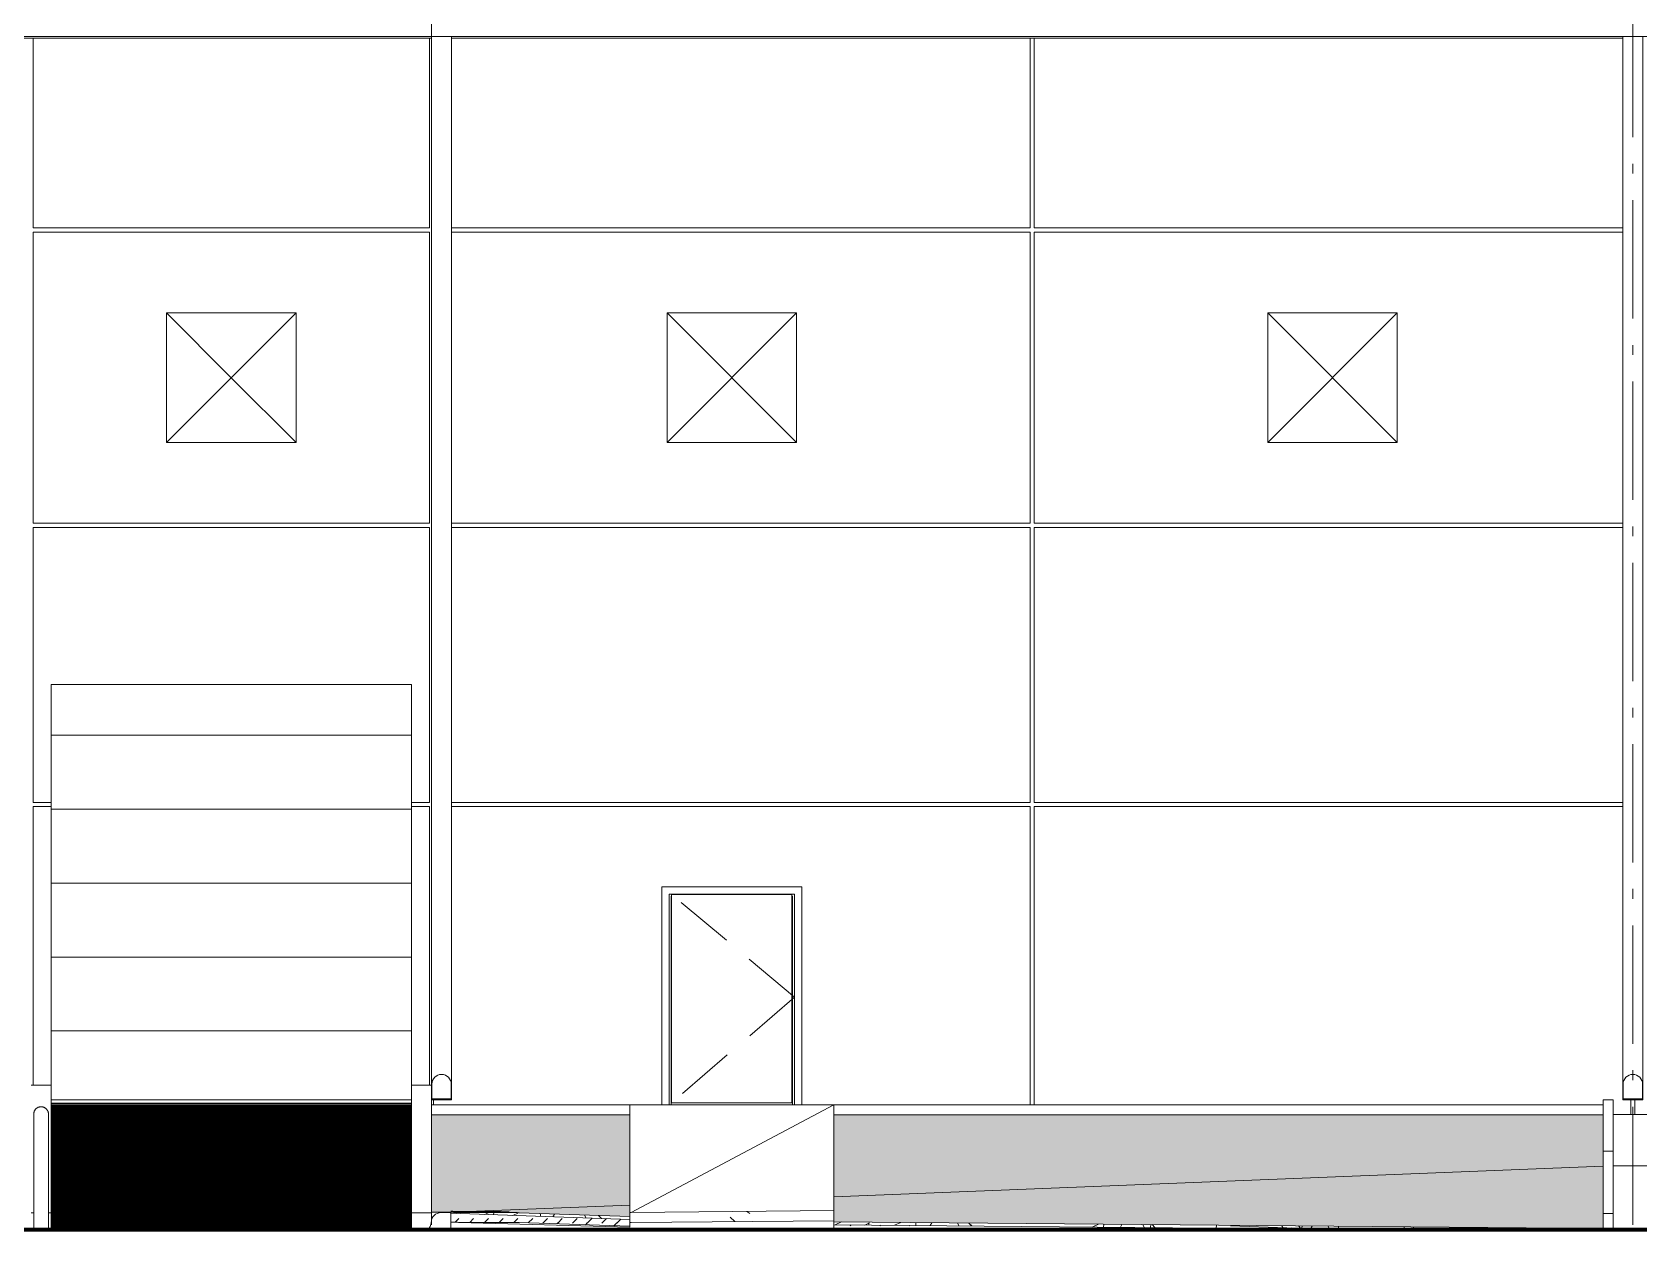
# Model space of a CAD drawing. Header units: metres. Extents: x -199 to 506, y -5 to 23.
# Drawn here: x 472.78 to 489.08, y -1.27 to 10.89 of the extents above; entities that cross this region are included whole.
import ezdxf

# ---------------------------------------------------------------- set-up
doc = ezdxf.new("R2010")
doc.units = ezdxf.units.M
doc.linetypes.add('01_Grid', pattern=[1.74, 1.2, -0.27, 0, -0.27])
doc.linetypes.add('04_Proyection', pattern=[0.9, 0.6, -0.3])
for name, color, linetype, lineweight in [('03EJES-1', 1, '01_Grid', 5), ('06MUREXT', 92, 'Continuous', 9), ('11PUER', 1, 'Continuous', 5), ('11PUER-1', 1, '04_Proyection', 5), ('14HATCH-1', 14, 'Continuous', 5), ('17EQAGUA', 5, 'Continuous', 5), ('22AMUEB', 8, 'Continuous', 5), ('26VENT', 144, 'Continuous', 5), ('46BANQ', 8, 'Continuous', 5), ('46BANQ-1', 8, 'Continuous', 13), ('53BAPS', 1, 'Continuous', 5), ('70LINEA', 1, 'Continuous', 13), ('70LINEA-1', 1, 'Continuous', 5), ('70LINEA_1_0', 6, 'Continuous', 80)]:
    doc.layers.add(name, color=color, linetype=linetype, lineweight=lineweight)

# ---------------------------------------------------------------- blocks, each defined once
blk = doc.blocks.new('FP_67-601rSouthElevEjeF Paint')
at = {"layer": '14HATCH-1'}
for p, q in [((170.933, -1.081), (170.885, -1.08)), ((170.946, -1.081), (170.885, -1.08)), ((170.891, -1.08), (170.885, -1.08)), ((170.902, -1.08), (170.885, -1.08)), ((170.896, -1.08), (170.885, -1.08)), ((170.904, -1.08), (170.885, -1.08)), ((170.93, -1.081), (170.885, -1.08)), ((170.929, -1.081), (170.885, -1.08)), ((170.992, -1.081), (170.885, -1.08)), ((170.89, -1.08), (170.885, -1.08)), ((170.994, -1.081), (170.885, -1.08)), ((170.987, -1.081), (170.885, -1.08)), ((170.973, -1.081), (170.885, -1.08)), ((170.9, -1.08), (170.885, -1.08)), ((170.887, -1.08), (170.886, -1.08)), ((170.886, -1.08), (170.887, -1.08)), ((170.888, -1.081), (170.887, -1.08)), ((170.887, -1.08), (170.887, -1.08)), ((170.887, -1.08), (170.888, -1.081)), ((170.887, -1.08), (170.887, -1.08)), ((170.887, -1.08), (170.888, -1.08)), ((170.887, -1.08), (170.889, -1.08)), ((170.887, -1.081), (170.887, -1.08)), ((170.887, -1.08), (170.888, -1.081)), ((170.891, -1.09), (170.887, -1.081)), ((170.887, -1.081), (170.888, -1.081)), ((170.891, -1.09), (170.887, -1.081)), ((170.887, -1.081), (170.888, -1.081)), ((170.889, -1.09), (170.887, -1.081)), ((170.887, -1.081), (170.889, -1.081)), ((170.895, -1.09), (170.887, -1.081)), ((170.888, -1.08), (170.89, -1.081)), ((170.888, -1.081), (170.891, -1.081)), ((170.888, -1.081), (170.891, -1.081)), ((170.888, -1.081), (170.892, -1.081)), ((170.888, -1.081), (170.89, -1.081)), ((170.888, -1.081), (170.889, -1.081)), ((170.888, -1.081), (170.889, -1.081)), ((170.888, -1.081), (170.89, -1.081)), ((170.888, -1.081), (170.891, -1.081)), ((170.89, -1.082), (170.888, -1.081)), ((170.892, -1.083), (170.888, -1.081)), ((170.888, -1.081), (170.888, -1.081)), ((170.888, -1.081), (170.891, -1.081)), ((170.888, -1.081), (170.889, -1.081)), ((170.889, -1.081), (170.888, -1.081)), ((170.888, -1.081), (170.89, -1.081)), ((170.889, -1.08), (170.89, -1.08)), ((170.889, -1.081), (170.89, -1.081)), ((170.889, -1.081), (170.892, -1.081)), ((170.889, -1.081), (170.892, -1.081)), ((170.889, -1.081), (170.89, -1.081)), ((170.89, -1.08), (170.893, -1.081)), ((170.893, -1.08), (170.89, -1.08)), ((170.89, -1.081), (170.895, -1.082)), ((170.89, -1.081), (170.896, -1.082)), ((170.89, -1.081), (170.891, -1.081)), ((170.89, -1.081), (170.895, -1.082)), ((170.895, -1.08), (170.891, -1.08)), ((170.891, -1.081), (170.893, -1.081)), ((170.891, -1.081), (170.895, -1.081)), ((170.891, -1.081), (170.898, -1.082)), ((170.891, -1.081), (170.9, -1.082)), ((170.891, -1.081), (170.896, -1.081)), ((170.892, -1.081), (170.896, -1.081)), ((170.892, -1.081), (170.898, -1.082)), ((170.892, -1.081), (170.898, -1.081)), ((170.895, -1.081), (170.893, -1.08)), ((170.893, -1.081), (170.896, -1.081)), ((170.893, -1.081), (170.895, -1.081)), ((170.898, -1.081), (170.895, -1.08)), ((170.895, -1.081), (170.895, -1.081)), ((170.895, -1.081), (170.901, -1.081)), ((170.895, -1.082), (170.904, -1.082)), ((170.895, -1.082), (170.9, -1.082)), ((170.906, -1.08), (170.896, -1.08)), ((170.896, -1.081), (170.897, -1.081)), ((170.896, -1.081), (170.902, -1.081)), ((170.896, -1.081), (170.903, -1.082)), ((170.896, -1.082), (170.906, -1.082)), ((170.897, -1.081), (170.899, -1.081)), ((170.9, -1.081), (170.898, -1.081)), ((170.898, -1.081), (170.905, -1.082)), ((170.898, -1.082), (170.909, -1.083)), ((170.898, -1.082), (170.906, -1.082)), ((170.899, -1.081), (170.9, -1.081)), ((170.914, -1.081), (170.9, -1.08)), ((170.9, -1.081), (170.9, -1.081)), ((170.9, -1.081), (170.9, -1.081)), ((170.9, -1.082), (170.913, -1.082)), ((170.9, -1.082), (170.906, -1.082)), ((170.901, -1.081), (170.906, -1.081)), ((170.917, -1.081), (170.902, -1.08)), ((170.902, -1.081), (170.908, -1.082)), ((170.903, -1.082), (170.91, -1.082)), ((170.92, -1.081), (170.904, -1.08)), ((170.905, -1.082), (170.913, -1.082)), ((170.914, -1.081), (170.906, -1.08)), ((170.906, -1.081), (170.913, -1.082)), ((170.906, -1.082), (170.917, -1.083)), ((170.908, -1.082), (170.915, -1.082)), ((170.91, -1.082), (170.919, -1.082)), ((170.913, -1.082), (170.92, -1.082)), ((170.913, -1.082), (170.929, -1.083)), ((170.913, -1.082), (170.921, -1.082)), ((170.915, -1.082), (170.923, -1.082)), ((170.929, -1.081), (170.917, -1.081)), ((170.917, -1.083), (170.929, -1.083)), ((170.919, -1.082), (170.928, -1.082)), ((170.934, -1.081), (170.92, -1.081)), ((170.92, -1.082), (170.927, -1.082)), ((170.921, -1.082), (170.931, -1.082)), ((170.923, -1.082), (170.931, -1.082)), ((170.927, -1.082), (170.933, -1.082)), ((170.928, -1.082), (170.938, -1.083)), ((170.939, -1.081), (170.929, -1.081)), ((170.969, -1.081), (170.929, -1.081)), ((170.929, -1.083), (170.942, -1.083)), ((170.929, -1.083), (170.95, -1.083)), ((170.97, -1.081), (170.93, -1.081)), ((170.931, -1.082), (170.939, -1.082)), ((170.931, -1.082), (170.942, -1.083)), ((170.978, -1.081), (170.933, -1.081)), ((170.933, -1.082), (170.94, -1.082)), ((170.945, -1.081), (170.934, -1.081)), ((170.938, -1.083), (170.948, -1.083)), ((170.946, -1.081), (170.939, -1.081)), ((170.939, -1.082), (170.947, -1.082)), ((170.94, -1.082), (170.947, -1.082)), ((170.942, -1.083), (170.949, -1.083)), ((170.953, -1.081), (170.945, -1.081)), ((171.002, -1.081), (170.946, -1.081)), ((170.952, -1.081), (170.946, -1.081)), ((170.947, -1.082), (170.953, -1.082)), ((170.947, -1.082), (170.954, -1.082)), ((170.948, -1.083), (170.959, -1.083)), ((170.949, -1.083), (170.956, -1.083)), ((170.956, -1.081), (170.952, -1.081)), ((170.96, -1.082), (170.953, -1.081)), ((170.953, -1.082), (170.958, -1.082)), ((170.954, -1.082), (170.962, -1.082)), ((170.958, -1.081), (170.956, -1.081)), ((170.956, -1.083), (170.962, -1.083)), ((170.959, -1.081), (170.958, -1.081)), ((170.958, -1.082), (170.962, -1.082)), ((170.971, -1.082), (170.959, -1.081)), ((170.959, -1.083), (170.97, -1.083)), ((170.965, -1.082), (170.96, -1.082)), ((170.962, -1.082), (170.965, -1.082)), ((170.962, -1.082), (170.968, -1.082)), ((170.962, -1.083), (170.968, -1.083)), ((170.965, -1.082), (170.968, -1.082)), ((170.968, -1.082), (170.965, -1.082)), ((170.968, -1.082), (170.974, -1.082)), ((171.005, -1.081), (170.969, -1.081)), ((171.007, -1.081), (170.97, -1.081)), ((170.98, -1.082), (170.971, -1.082)), ((171.056, -1.081), (170.973, -1.081)), ((170.974, -1.082), (170.98, -1.082)), ((171.019, -1.081), (170.978, -1.081)), ((170.98, -1.082), (170.983, -1.082)), ((170.988, -1.082), (170.98, -1.082)), ((170.985, -1.082), (170.983, -1.082)), ((170.986, -1.082), (170.985, -1.082)), ((170.985, -1.083), (170.986, -1.083)), ((170.986, -1.083), (170.986, -1.082)), ((171.085, -1.081), (170.987, -1.081)), ((170.994, -1.082), (170.988, -1.082)), ((171.093, -1.082), (170.992, -1.081)), ((171.099, -1.081), (170.994, -1.081)), ((170.997, -1.082), (170.994, -1.082)), ((171, -1.083), (170.997, -1.082)), ((171, -1.083), (171, -1.083)), ((171.002, -1.081), (171.276, -1.083)), ((171.036, -1.082), (171.005, -1.081)), ((171.04, -1.082), (171.007, -1.081)), ((171.057, -1.082), (171.019, -1.081)), ((171.064, -1.082), (171.036, -1.082)), ((171.04, -1.082), (171.048, -1.082)), ((171.048, -1.082), (171.056, -1.082)), ((171.134, -1.082), (171.056, -1.081)), ((171.056, -1.082), (171.063, -1.082)), ((171.092, -1.082), (171.057, -1.082)), ((171.063, -1.082), (171.071, -1.082)), ((171.088, -1.083), (171.064, -1.082)), ((171.071, -1.082), (171.078, -1.082)), ((171.078, -1.082), (171.085, -1.082)), ((171.18, -1.082), (171.085, -1.081)), ((171.085, -1.082), (171.092, -1.082)), ((171.109, -1.083), (171.088, -1.083)), ((171.188, -1.082), (171.093, -1.082)), ((171.199, -1.082), (171.099, -1.081)), ((171.11, -1.083), (171.109, -1.083)), ((171.208, -1.082), (171.134, -1.082)), ((171.27, -1.083), (171.18, -1.082)), ((171.278, -1.083), (171.188, -1.082)), ((171.295, -1.083), (171.199, -1.082)), ((171.277, -1.083), (171.208, -1.082)), ((171.356, -1.083), (171.27, -1.083)), ((171.342, -1.083), (171.277, -1.083)), ((171.363, -1.084), (171.278, -1.083)), ((171.387, -1.083), (171.295, -1.083)), ((171.407, -1.084), (171.356, -1.083)), ((171.475, -1.084), (171.387, -1.083)), ((171.455, -1.084), (171.407, -1.084))]:
    blk.add_line(p, q, dxfattribs=at)
blk = doc.blocks.new('Site - Round Bollard - 0_15m Diameter-V68-601rSouthElevEjeF Paint')
at = {"layer": '17EQAGUA'}
for p, q in [((166.651, -0.094), (166.651, -1.268)), ((166.801, -1.268), (166.801, -0.094))]:
    blk.add_line(p, q, dxfattribs=at)
at = {"layer": '17EQAGUA', "flags": 128}
for points in [[(166.651, -0.094), (166.651, -0.091), (166.651, -0.088), (166.651, -0.085), (166.652, -0.082), (166.652, -0.079), (166.653, -0.076), (166.654, -0.073), (166.654, -0.071), (166.655, -0.068), (166.657, -0.065), (166.658, -0.062), (166.659, -0.06), (166.661, -0.057), (166.662, -0.054), (166.664, -0.052), (166.665, -0.049), (166.667, -0.047), (166.669, -0.045), (166.671, -0.043), (166.673, -0.04), (166.676, -0.038), (166.678, -0.036), (166.68, -0.035), (166.683, -0.033), (166.685, -0.031), (166.688, -0.03), (166.69, -0.028), (166.693, -0.027), (166.696, -0.025), (166.698, -0.024), (166.701, -0.023), (166.704, -0.022), (166.707, -0.022), (166.71, -0.021), (166.713, -0.02), (166.716, -0.02), (166.719, -0.02), (166.722, -0.019), (166.725, -0.019), (166.726, -0.019)], [(166.726, -0.019), (166.729, -0.019), (166.732, -0.019), (166.735, -0.02), (166.738, -0.02), (166.741, -0.021), (166.743, -0.021), (166.746, -0.022), (166.749, -0.023), (166.752, -0.024), (166.755, -0.025), (166.758, -0.026), (166.76, -0.028), (166.763, -0.029), (166.765, -0.031), (166.768, -0.032), (166.77, -0.034), (166.773, -0.036), (166.775, -0.038), (166.777, -0.04), (166.779, -0.042), (166.781, -0.044), (166.783, -0.046), (166.785, -0.049), (166.787, -0.051), (166.789, -0.054), (166.79, -0.056), (166.792, -0.059), (166.793, -0.062), (166.794, -0.064), (166.796, -0.067), (166.797, -0.07), (166.797, -0.073), (166.798, -0.076), (166.799, -0.079), (166.8, -0.081), (166.8, -0.084), (166.8, -0.087), (166.801, -0.09), (166.801, -0.093), (166.801, -0.094)]]:
    blk.add_lwpolyline(points, dxfattribs=at)
blk = doc.blocks.new('Roll Up - 12_x14_-V80-601rSouthElevEjeF Paint')
at = {"layer": '11PUER'}
h = blk.add_hatch(dxfattribs=at)
h.set_pattern_fill('FP_25', color=256, style=0, pattern_type=2)
h.set_pattern_definition([(0, (86.915, 0), (0, 0.75), [])])
h.paths.add_polyline_path([(166.828, 0.051), (170.485, 0.051), (170.486, 4.267), (166.828, 4.267), (166.828, 0.059)])
for p, q in [((166.828, 0.051), (170.485, 0.051)), ((166.828, 0.016), (170.485, 0.016)), ((166.828, 0.013), (170.485, 0.013))]:
    blk.add_line(p, q, dxfattribs=at)
blk = doc.blocks.new('Downspout - Square - Downspout - Square 8_x8_-V82-601rSouthElevEjeF Paint')
at = {"layer": '17EQAGUA'}
for p, q in [((-0.102, 10.841), (-0.102, 0.05)), ((0.102, 0.05), (0.102, 10.841)), ((-0.099, 0.06), (-0.099, 0.21)), ((0.099, 0.21), (0.099, 0.06)), ((0.102, 0.05), (-0.102, 0.05)), ((0.099, 0.06), (-0.099, 0.06))]:
    blk.add_line(p, q, dxfattribs=at)
blk.add_arc((0, 0.21), 0.0986, 0, 180, dxfattribs=at)
blk = doc.blocks.new('Downspout - Square - Downspout - Square 8_x8_-V83-601rSouthElevEjeF Paint')
at = {"layer": '17EQAGUA'}
for p, q in [((170.688, 10.841), (170.688, 0.183)), ((170.891, 0.05), (170.891, 10.841)), ((170.691, 0.06), (170.691, 0.21)), ((170.888, 0.21), (170.888, 0.06)), ((170.891, 0.05), (170.688, 0.05)), ((170.888, 0.06), (170.691, 0.06))]:
    blk.add_line(p, q, dxfattribs=at)
blk.add_arc((170.79, 0.21), 0.0986, 0, 180, dxfattribs=at)
blk = doc.blocks.new('Sgl - F - AI - 4_x7_-7287663-601rSouthElevEjeF Paint')
at = {"layer": '11PUER'}
for p, q in [((8.532155, 2.1336), (9.751355, 2.1336)), ((8.532155, 2.1336), (8.532155, 0.01905)), ((9.751355, 0.01905), (9.751355, 2.1336)), ((9.751355, 0.01905), (8.532155, 0.01905))]:
    blk.add_line(p, q, dxfattribs=at)
at = {"layer": '11PUER-1'}
for q in [(8.506755, 2.159), (8.506755, 0)]:
    blk.add_line((9.781245, 1.092625), q, dxfattribs=at)
blk = doc.blocks.new('Mesker Frame AI - Mesker Frame AI2-7287665-601rSouthElevEjeF Paint')
at = {"layer": '22AMUEB'}
for p, q in [((9.854745, 2.2136), (8.433255, 2.2136)), ((8.433255, 0), (8.433255, 2.2136)), ((8.508255, 0), (8.508255, 2.1386)), ((8.508255, 2.1386), (9.779745, 2.1386)), ((9.779745, 2.1386), (9.779745, 0)), ((9.854745, 0), (9.854745, 2.2136)), ((8.528255, 0), (8.528255, 2.1186)), ((8.528255, 2.1186), (8.532155, 2.1186)), ((9.751355, 2.1186), (9.759745, 2.1186)), ((9.759745, 2.1186), (9.759745, 0))]:
    blk.add_line(p, q, dxfattribs=at)
blk = doc.blocks.new('Window - Square Opening - 1_31x1_31m-7465239-601rSouthElevEjeF Paint')
at = {"layer": '26VENT'}
for p, q in [((-9.7304, 6.72275), (-8.4159, 8.03725)), ((-9.7304, 8.03725), (-8.4159, 6.72275))]:
    blk.add_line(p, q, dxfattribs=at)

msp = doc.modelspace()

# ---------------------------------------------------------------- hatches: boundary and pattern name
at = {"layer": '14HATCH-1'}
h = msp.add_hatch(dxfattribs=at)
h.set_pattern_fill('FP_16', color=256, style=0, pattern_type=2)
h.set_pattern_definition([(180, (480.313001, -0.173), (0, -0.009), [])])
h.paths.add_polyline_path([(474.5373, -1.2678), (476.6268, -1.2678), (476.6268, 0), (472.9692, 0), (472.9692, -1.2678), (473.6656, -1.2678)])
h = msp.add_hatch(dxfattribs=at)
h.set_pattern_fill('FP_22', color=256, style=0, pattern_type=2)
h.set_pattern_definition([(0, (393.819, -1.136), (3.81, 0.26), [1.143, -2.667]), (0, (396.105, -1.11), (3.81, 0.26), [0.952, -2.857]), (0, (395.914, -1.097), (3.81, 0.26), [0.762, -3.048]), (0, (394.771, -1.032), (3.81, 0.26), [0.571, -0.571, 0.762, -1.905]), (0, (394.771, -1.019), (3.81, 0.26), [0.762, -0.19, 0.952, -1.905]), (0, (393.057, -0.967), (3.81, 0.26), [0.952, -2.857]), (0, (396.676, -0.954), (3.81, 0.26), [0.952, -2.857]), (90, (393.057, -1.084), (-3.81, 0.26), [0.039, -0.221]), (90, (393.628, -0.889), (-3.81, 0.26), [0.026, -0.234]), (90, (393.819, -1.136), (-3.81, 0.26), [0.039, -0.221]), (90, (394.2, -0.902), (-3.81, 0.26), [0.013, -0.247]), (90, (394.39, -1.006), (-3.81, 0.26), [0.039, -0.221]), (90, (394.771, -1.097), (-3.81, 0.26), [0.065, -0.195]), (90, (395.152, -0.915), (-3.81, 0.26), [0.039, -0.221]), (90, (395.533, -1.019), (-3.81, 0.26), [0.052, -0.208]), (90, (395.724, -1.019), (-3.81, 0.26), [0.052, -0.208]), (90, (396.105, -1.136), (-3.81, 0.26), [0.026, -0.234]), (90, (396.676, -1.097), (-3.81, 0.26), [0.065, -0.195]), (3.897, (393.438, -1.11), (0.00035595, 0.2596245), [1.146, -2.673]), (3.897, (393.819, -1.097), (0.00035595, 0.2596245), [0.573, -3.246]), (3.897, (395.533, -0.954), (0.00035595, 0.2596245), [0.764, -3.055]), (3.897, (395.533, -0.941), (0.00035595, 0.2596245), [0.573, -3.246]), (176.103, (394.2, -0.967), (-3.8098139, -7.36e-05), [0.191, -3.628]), (176.103, (393.438, -1.11), (-3.8098139, -7.36e-05), [0.382, -3.437]), (176.103, (394.581, -1.032), (-3.8098139, -7.36e-05), [0.382, -3.437]), (176.103, (395.533, -0.967), (-3.8098139, -7.36e-05), [0.382, -3.437]), (176.103, (396.676, -0.915), (-3.8098139, -7.36e-05), [0.573, -3.246]), (176.103, (396.676, -0.928), (-3.8098139, -7.36e-05), [0.382, -3.437]), (176.103, (396.486, -0.902), (-3.8098139, -7.36e-05), [0.382, -3.437]), (176.103, (395.343, -1.136), (-3.8098139, -7.36e-05), [0.573, -3.246]), (1.951, (396.486, -0.98), (3.81021836, -0.00028207), [0.381, -7.243]), (1.951, (395.533, -1.045), (3.81021836, -0.00028207), [0.381, -7.243]), (1.951, (394.2, -0.967), (3.81021836, -0.00028207), [0.762, -6.862]), (1.951, (394.39, -0.902), (3.81021836, -0.00028207), [0.762, -6.862]), (1.951, (394.39, -0.967), (3.81021836, -0.00028207), [0.762, -6.862]), (1.951, (396.676, -0.915), (3.81021836, -0.00028207), [0.762, -6.862]), (1.951, (393.057, -1.045), (3.81021836, -0.00028207), [1.144, -6.481]), (1.951, (393.057, -1.032), (3.81021836, -0.00028207), [1.144, -6.481]), (1.951, (393.057, -0.928), (3.81021836, -0.00028207), [1.144, -6.481]), (7.758, (394.962, -0.941), (-1.26e-05, 0.2593723), [0.192, -3.653]), (7.758, (396.676, -0.954), (-1.26e-05, 0.2593723), [0.192, -2.307, 0.385, -0.961]), (7.758, (396.295, -0.98), (-1.26e-05, 0.2593723), [0.385, -3.461]), (7.758, (394.009, -0.954), (-1.26e-05, 0.2593723), [0.385, -3.461]), (7.758, (393.819, -0.954), (-1.26e-05, 0.2593723), [0.385, -3.461]), (7.758, (395.152, -0.928), (-1.26e-05, 0.2593723), [0.577, -3.268]), (172.242, (394.2, -0.993), (1.26e-05, 0.2593723), [0.192, -3.653]), (172.242, (396.676, -1.019), (1.26e-05, 0.2593723), [0.192, -3.653]), (172.242, (395.914, -1.097), (1.26e-05, 0.2593723), [0.385, -3.461]), (172.242, (395.724, -1.084), (1.26e-05, 0.2593723), [0.385, -3.461]), (172.242, (396.105, -0.902), (1.26e-05, 0.2593723), [0.385, -3.461]), (172.242, (393.057, -1.032), (1.26e-05, 0.2593723), [0.385, -3.461]), (172.242, (394.962, -1.136), (1.26e-05, 0.2593723), [0.577, -3.268]), (178.049, (396.295, -0.98), (-3.81021836, -0.00028207), [0.762, -6.862]), (178.049, (396.486, -0.993), (-3.81021836, -0.00028207), [0.762, -6.862]), (178.049, (393.628, -1.123), (-3.81021836, -0.00028207), [0.381, -7.243]), (178.049, (394.771, -1.019), (-3.81021836, -0.00028207), [0.381, -7.243]), (178.049, (395.533, -0.941), (-3.81021836, -0.00028207), [0.381, -7.243])])
h.paths.add_polyline_path([(476.83, -1.09), (477.1048, -1.0869), (478.843, -1.0174), (478.843, -0.1), (476.83, -0.1), (476.83, -1.0739)])
h.paths.add_polyline_path([(480.913, -0.9346), (488.722, -0.6223), (488.722, -0.1), (480.913, -0.1), (480.913, -0.4774)])
h.paths.add_polyline_path([(489.322, -0.5983), (501.714, -0.1), (489.322, -0.1), (489.322, -0.4774)])
h = msp.add_hatch(dxfattribs=at)
h.set_pattern_fill('FP_24', color=256, style=0, pattern_type=2)
h.set_pattern_definition([(359.496, (393.815, -0.413), (3.80964115, 0.28350005), [1.143, -2.667]), (359.496, (396.101, -0.401), (3.8096412, 0.2835), [0.952, -2.857]), (359.496, (395.91, -0.384), (3.8096412, 0.2835), [0.762, -3.048]), (359.496, (394.767, -0.295), (3.8096412, 0.28350005), [0.571, -0.571, 0.762, -1.905]), (359.496, (394.767, -0.279), (3.8096412, 0.28350005), [0.762, -0.19, 0.952, -1.905]), (359.496, (393.053, -0.2), (3.80964115, 0.28350005), [0.952, -2.857]), (359.496, (396.672, -0.216), (3.8096412, 0.2835), [0.952, -2.857]), (90, (393.053, -0.343), (-3.81, 0.35), [0.047, -0.269]), (90, (393.625, -0.11), (-3.81, 0.35), [0.032, -0.285]), (90, (393.815, -0.413), (-3.81, 0.35), [0.047, -0.269]), (90, (394.196, -0.131), (-3.81, 0.35), [0.016, -0.301]), (90, (394.387, -0.26), (-3.81, 0.35), [0.047, -0.269]), (90, (394.767, -0.374), (-3.81, 0.35), [0.079, -0.237]), (90, (395.148, -0.155), (-3.81, 0.35), [0.047, -0.269]), (90, (395.529, -0.285), (-3.81, 0.35), [0.063, -0.253]), (90, (395.72, -0.287), (-3.81, 0.35), [0.063, -0.253]), (90, (396.101, -0.433), (-3.81, 0.35), [0.032, -0.285]), (90, (396.672, -0.391), (-3.81, 0.35), [0.079, -0.237]), (4.25, (393.434, -0.378), (-0.0004815, 0.31683555), [1.146, -2.674]), (4.25, (393.815, -0.365), (-0.0004815, 0.31683555), [0.573, -3.247]), (4.25, (395.529, -0.206), (-0.0004815, 0.31683555), [0.764, -3.056]), (4.25, (395.529, -0.19), (-0.0004815, 0.31683555), [0.573, -3.247]), (174.749, (394.196, -0.21), (-3.8098937, 0.0338196), [0.191, -3.635]), (174.749, (393.434, -0.378), (-3.8098937, 0.0338196), [0.383, -3.443]), (174.749, (394.577, -0.293), (-3.8098937, 0.0338196), [0.383, -3.443]), (174.749, (395.529, -0.222), (-3.8098937, 0.0338196), [0.383, -3.443]), (174.749, (396.672, -0.169), (-3.8098937, 0.0338196), [0.574, -3.252]), (174.749, (396.672, -0.185), (-3.8098937, 0.0338196), [0.383, -3.443]), (174.749, (396.482, -0.151), (-3.8098937, 0.0338196), [0.383, -3.443]), (174.749, (395.339, -0.426), (-3.8098937, 0.0338196), [0.574, -3.252]), (1.876, (396.482, -0.246), (3.81013188, -0.03328736), [0.381, -7.243]), (1.876, (395.529, -0.317), (3.81013188, -0.03328736), [0.381, -7.243]), (1.876, (394.196, -0.21), (3.81013188, -0.03328736), [0.762, -6.861]), (1.876, (394.387, -0.133), (3.81013188, -0.03328736), [0.762, -6.861]), (1.876, (394.387, -0.212), (3.81013188, -0.03328736), [0.762, -6.861]), (1.876, (396.672, -0.169), (3.81013188, -0.03328736), [0.762, -6.861]), (1.876, (393.053, -0.295), (3.81013188, -0.03328736), [1.144, -6.48]), (1.876, (393.053, -0.28), (3.81013188, -0.03328736), [1.144, -6.48]), (1.876, (393.053, -0.153), (3.81013188, -0.03328736), [1.144, -6.48]), (8.947, (394.958, -0.185), (-0.0002742, 0.3168121), [0.193, -3.664]), (8.947, (396.672, -0.216), (-0.0002742, 0.3168121), [0.193, -2.314, 0.386, -0.964]), (8.947, (396.291, -0.245), (-0.0002742, 0.3168121), [0.386, -3.471]), (8.947, (394.006, -0.193), (-0.0002742, 0.3168121), [0.386, -3.471]), (8.947, (393.815, -0.191), (-0.0002742, 0.3168121), [0.386, -3.471]), (8.947, (395.148, -0.171), (-0.0002742, 0.3168121), [0.579, -3.278]), (170.073, (394.196, -0.242), (-0.0003898, 0.3168104), [0.193, -3.674]), (170.073, (396.672, -0.296), (-0.0003898, 0.3168104), [0.193, -3.674]), (170.073, (395.91, -0.384), (-0.0003898, 0.3168104), [0.387, -3.481]), (170.073, (395.72, -0.366), (-0.0003898, 0.3168104), [0.387, -3.481]), (170.073, (396.101, -0.148), (-0.0003898, 0.3168104), [0.387, -3.481]), (170.073, (393.053, -0.28), (-0.0003898, 0.3168104), [0.387, -3.481]), (170.073, (394.958, -0.423), (-0.0003898, 0.3168104), [0.58, -3.288]), (177.118, (396.291, -0.245), (-3.81012903, 0.03361268), [0.763, -6.866]), (177.118, (396.482, -0.262), (-3.81012903, 0.03361268), [0.763, -6.866]), (177.118, (393.625, -0.395), (-3.81012903, 0.03361268), [0.381, -7.248]), (177.118, (394.767, -0.279), (-3.81012903, 0.03361268), [0.381, -7.248]), (177.118, (395.529, -0.19), (-3.81012903, 0.03361268), [0.381, -7.248])])
h.paths.add_polyline_path([(503.7181, -1.2678), (501.7843, -0.1011), (501.7603, -0.1009), (489.322, -0.5983), (489.322, -1.2616), (490.2286, -1.2678), (503.3047, -1.2678)])
h.paths.add_polyline_path([(488.722, -1.2563), (488.722, -0.6223), (480.913, -0.9346), (480.913, -1.1871), (488.4851, -1.2542)])
h.paths.add_polyline_path([(478.843, -1.1325), (478.843, -1.0174), (477.0272, -1.09), (477.1813, -1.0925), (477.7194, -1.0941), (478.0243, -1.1045)])
h = msp.add_hatch(dxfattribs=at)
h.set_pattern_fill('FP_21', color=256, angle=90, style=0, pattern_type=2)
h.set_pattern_definition([(358.046, (393.437, -0.013), (1.968847, 1.838937), [0.572, -1.334]), (358.046, (394.586, 0.138), (1.968847, 1.838937), [0.476, -1.429]), (358.046, (394.494, 0.237), (1.968847, 1.838937), [0.381, -1.524]), (358.046, (393.939, 0.732), (1.968847, 1.838937), [0.286, -0.286, 0.381, -0.953]), (358.046, (393.943, 0.828), (1.968847, 1.838937), [0.381, -0.095, 0.476, -0.953]), (358.046, (393.099, 1.238), (1.968847, 1.838937), [0.476, -1.429]), (358.046, (394.911, 1.271), (1.968847, 1.838937), [0.476, -1.429]), (88.046, (393.07, 0.381), (-1.838937, 1.968847), [0.286, -1.619]), (88.046, (393.404, 1.799), (-1.838937, 1.968847), [0.191, -1.715]), (88.046, (393.437, -0.013), (-1.838937, 1.968847), [0.286, -1.619]), (88.046, (393.686, 1.694), (-1.838937, 1.968847), [0.095, -1.81]), (88.046, (393.756, 0.929), (-1.838937, 1.968847), [0.286, -1.619]), (88.046, (393.923, 0.256), (-1.838937, 1.968847), [0.476, -1.429]), (88.046, (394.159, 1.583), (-1.838937, 1.968847), [0.286, -1.619]), (88.046, (394.323, 0.815), (-1.838937, 1.968847), [0.381, -1.524]), (88.046, (394.419, 0.811), (-1.838937, 1.968847), [0.381, -1.524]), (88.046, (394.58, -0.052), (-1.838937, 1.968847), [0.19, -1.714]), (88.046, (394.875, 0.224), (-1.838937, 1.968847), [0.476, -1.429]), (43.046, (393.254, 0.184), (0.064953, 1.903838), [0.808, -1.886]), (43.046, (393.447, 0.273), (0.064953, 1.903838), [0.404, -2.29]), (43.046, (394.34, 1.291), (0.064953, 1.903838), [0.539, -2.155]), (43.046, (394.343, 1.386), (0.064953, 1.903838), [0.404, -2.29]), (133.046, (393.67, 1.218), (-1.903838, 0.064953), [0.135, -2.559]), (133.046, (393.254, 0.184), (-1.903838, 0.064953), [0.269, -2.425]), (133.046, (393.844, 0.736), (-1.903838, 0.064953), [0.269, -2.425]), (133.046, (394.336, 1.195), (-1.903838, 0.064953), [0.269, -2.425]), (133.046, (394.921, 1.557), (-1.903838, 0.064953), [0.404, -2.29]), (133.046, (394.917, 1.461), (-1.903838, 0.064953), [0.269, -2.425]), (133.046, (394.829, 1.655), (-1.903838, 0.064953), [0.269, -2.425]), (133.046, (394.199, -0.039), (-1.903838, 0.064953), [0.404, -2.29]), (24.611, (394.809, 1.084), (1.904022, -0.064961), [0.213, -4.047]), (24.611, (394.317, 0.624), (1.904022, -0.064961), [0.213, -4.047]), (24.611, (393.67, 1.218), (1.904022, -0.064961), [0.426, -3.834]), (24.611, (393.781, 1.691), (1.904022, -0.064961), [0.426, -3.834]), (24.611, (393.765, 1.215), (1.904022, -0.064961), [0.426, -3.834]), (24.611, (394.921, 1.557), (1.904022, -0.064961), [0.426, -3.834]), (24.611, (393.079, 0.666), (1.904022, -0.064961), [0.639, -3.621]), (24.611, (393.083, 0.762), (1.904022, -0.064961), [0.639, -3.621]), (24.611, (393.109, 1.523), (1.904022, -0.064961), [0.639, -3.621]), (61.481, (394.057, 1.395), (0.064958, 1.904022), [0.213, -4.047]), (61.481, (394.911, 1.271), (0.064958, 1.904022), [0.213, -2.556, 0.426, -1.065]), (61.481, (394.714, 1.087), (0.064958, 1.904022), [0.426, -3.834]), (61.481, (393.578, 1.316), (0.064958, 1.904022), [0.426, -3.834]), (61.481, (393.483, 1.32), (0.064958, 1.904022), [0.426, -3.834]), (61.481, (394.156, 1.487), (0.064958, 1.904022), [0.639, -3.621]), (114.611, (393.664, 1.028), (0.064961, 1.904022), [0.213, -4.047]), (114.611, (394.895, 0.795), (0.064961, 1.904022), [0.213, -4.047]), (114.611, (394.494, 0.237), (0.064961, 1.904022), [0.426, -3.834]), (114.611, (394.402, 0.335), (0.064961, 1.904022), [0.426, -3.834]), (114.611, (394.638, 1.662), (0.064961, 1.904022), [0.426, -3.834]), (114.611, (393.083, 0.762), (0.064961, 1.904022), [0.426, -3.834]), (114.611, (394.009, -0.032), (0.064961, 1.904022), [0.639, -3.621]), (151.481, (394.714, 1.087), (-1.904022, 0.064958), [0.426, -3.834]), (151.481, (394.806, 0.989), (-1.904022, 0.064958), [0.426, -3.834]), (151.481, (393.345, 0.085), (-1.904022, 0.064958), [0.213, -4.047]), (151.481, (393.943, 0.828), (-1.904022, 0.064958), [0.213, -4.047]), (151.481, (394.343, 1.386), (-1.904022, 0.064958), [0.213, -4.047])])
h.paths.add_polyline_path([(489.322, -1.2678), (490.0264, -1.2678), (489.322, -1.2616)])
h.paths.add_polyline_path([(487.183, -1.2678), (488.722, -1.2678), (488.722, -1.2563), (480.913, -1.1871), (480.913, -1.2171), (486.7417, -1.2678)])
h.paths.add_polyline_path([(478.843, -1.1625), (478.843, -1.1325), (477.6425, -1.0938), (477.0272, -1.0943), (477.0272, -1.1005), (478.2161, -1.1411)])
h = msp.add_hatch(dxfattribs=at)
h.set_pattern_fill('FP_18', color=256, style=0, pattern_type=2)
h.set_pattern_definition([(45, (393.263, 0), (0, 0.29981328), [0.066, -0.358]), (45, (393.235, 0.122), (0, 0.29981328), [0.106, -0.318]), (45, (393.113, 0), (0, 0.29981328), [0.066, -0.358]), (45, (393.235, 0.272), (0, 0.29981328), [0.04, -0.384]), (45, (393.085, 0.122), (0, 0.29981328), [0.106, -0.318])])
h.paths.add_polyline_path([(483.2547, -1.2678), (486.6389, -1.2678), (480.913, -1.2171), (480.913, -1.2678), (481.5112, -1.2678)])
h.paths.add_polyline_path([(478.843, -1.2325), (478.843, -1.1625), (477.0272, -1.1005), (477.0272, -1.19), (477.1817, -1.1925), (477.7194, -1.1941), (478.0243, -1.2045)])
h = msp.add_hatch(dxfattribs=at)
h.set_pattern_fill('FP_14', color=256, style=0, pattern_type=2)
h.set_pattern_definition([(50, (393.057, 0), (2.186618, -0.191282), [0.229, -2.515]), (355, (393.057, 0), (-0.4228, 2.292573), [0.183, -2.012]), (100.451, (393.239, -0.016), (1.763017, 2.10167), [0.194, -2.137]), (46.184, (393.057, 0.61), (3.25321, -0.504935), [0.343, -3.772]), (96.636, (393.328, 0.568), (2.84897, 2.96912), [0.291, -3.206]), (351.184, (393.057, 0.61), (2.84876, 2.96948), [0.274, -3.018]), (21, (393.361, 0.457), (1.819723, -1.227392), [0.229, -2.515]), (326, (393.361, 0.457), (0.741674, 2.210106), [0.183, -2.012]), (71.451, (393.513, 0.355), (2.56088, 0.98343), [0.194, -2.137]), (37.5, (393.057, 0), (0.037248, 1.014271), [0.101, -1.887, 0.101, -1.942, -2.019]), (37.5, (393.057, 0), (0.037248, 1.014271), [-4.029, 0.101, -1.919]), (7.5, (393.057, 0), (0.801974, 1.201961), [0.101, -1.064, 0.101, -1.841, -0.77]), (7.5, (393.057, 0), (0.801974, 1.201961), [-3.106, 0.101, -0.669]), (327.5, (392.377, 0), (1.626775, -0.068848), [0.101, -0.661, 0.101, -2.277, -3.155]), (327.5, (392.377, 0), (1.626775, -0.068848), [-3.139, 0.101, -3.054]), (317.5, (392.072, 0), (1.777346, 0.305506), [0.101, -0.89, 0.101, -1.478, -2.24]), (317.5, (392.072, 0), (1.777346, 0.305506), [-2.569, 0.101, -2.14])])
h.paths.add_polyline_path([(478.8558, -1.1948), (480.913, -1.1753), (480.913, -1.0737), (478.843, -1.0941), (478.843, -1.1948)])

# ---------------------------------------------------------------- linework, layer by layer
at = {"layer": '03EJES-1'}
for p, q in [((476.83, -1.2192), (476.83, 19.6265)), ((489.022, -1.2192), (489.022, 19.6265))]:
    msp.add_line(p, q, dxfattribs=at)
at = {"layer": '06MUREXT'}
for p, q in [((479.2208, 6.7227), (479.2208, 8.0372)), ((479.2208, 8.0372), (480.5353, 8.0372)), ((480.5353, 8.0372), (480.5353, 6.7227)), ((485.3168, 6.7227), (485.3168, 8.0372)), ((485.3168, 8.0372), (486.6313, 8.0372)), ((486.6313, 8.0372), (486.6313, 6.7227)), ((480.5353, 6.7227), (479.2208, 6.7227)), ((486.6313, 6.7227), (485.3168, 6.7227)), ((472.9702, 0), (472.9702, 4.2672)), ((472.9702, 4.2672), (476.6278, 4.2672)), ((476.6278, 4.2672), (476.6278, 0.2007)), ((472.766, 0.2007), (472.9692, 0.2007)), ((472.9692, 0.2007), (472.9692, -1.2678)), ((476.6268, -1.2678), (476.6268, 0.2007)), ((476.6268, 0.2007), (476.83, 0.2007)), ((476.83, 0.1832), (476.83, -1.0739)), ((476.6268, 0), (472.9702, 0)), ((472.7926, -1.0943), (472.766, -1.0943)), ((472.9692, -1.0943), (472.9426, -1.0943)), ((476.83, -1.0943), (476.6268, -1.0943)), ((476.83, -1.0943), (476.83, -1.1718))]:
    msp.add_line(p, q, dxfattribs=at)
at = {"layer": '46BANQ'}
for p, q in [((488.822, 0.0508), (488.722, 0.0508)), ((488.722, 0.0508), (488.722, -0.469)), ((488.822, -0.469), (488.822, 0.0508)), ((472.9692, 0), (472.9702, 0)), ((488.722, 0), (476.83, 0)), ((476.83, -0.1), (478.843, -0.1)), ((478.843, -1.0932), (478.843, 0)), ((478.8558, -1.0932), (480.913, 0)), ((480.913, 0), (480.913, -1.0737)), ((480.913, -0.1), (488.722, -0.1)), ((489.222, -0.0992), (488.822, -0.0992)), ((488.822, -0.469), (488.722, -0.469)), ((488.722, -0.469), (488.722, -1.1034)), ((488.822, -1.1034), (488.822, -0.469)), ((480.913, -0.9346), (488.722, -0.6223)), ((489.222, -0.6186), (488.822, -0.6186)), ((476.83, -1.0739), (476.83, -1.0943)), ((477.0272, -1.09), (476.83, -1.09)), ((477.0272, -1.09), (478.843, -1.0174)), ((477.7194, -1.0941), (477.0272, -1.09)), ((477.1071, -1.0922), (477.0272, -1.09)), ((477.107, -1.1922), (478.843, -1.2411)), ((478.843, -1.2411), (478.843, -1.2325)), ((480.913, -1.1871), (480.913, -1.1753))]:
    msp.add_line(p, q, dxfattribs=at)
at = {"layer": '46BANQ-1'}
for p, q in [((477.0137, -1.0933), (476.9264, -1.0935)), ((477.0268, -1.2678), (477.0264, -1.106)), ((477.0272, -1.09), (477.0272, -1.19)), ((477.0272, -1.1005), (478.843, -1.1625)), ((478.843, -1.1325), (477.7194, -1.0941)), ((478.8558, -1.0932), (478.843, -1.0932)), ((478.843, -1.2325), (478.843, -1.0932)), ((480.913, -1.0737), (478.8558, -1.0932)), ((480.913, -1.1753), (480.913, -1.0737)), ((488.822, -1.1034), (488.722, -1.1034)), ((488.722, -1.1034), (488.722, -1.2678)), ((488.822, -1.2539), (488.822, -1.1034)), ((477.7194, -1.1941), (478.843, -1.2325)), ((478.843, -1.1948), (478.8558, -1.1948)), ((478.8558, -1.1948), (480.913, -1.1753)), ((488.722, -1.2563), (480.913, -1.1871)), ((480.913, -1.1871), (480.913, -1.2678)), ((480.913, -1.2171), (486.6389, -1.2678)), ((488.722, -1.2678), (488.722, -1.2563)), ((489.222, -1.2539), (488.822, -1.2539))]:
    msp.add_line(p, q, dxfattribs=at)
for centre, radius, start, end in [((476.9266, -1.1935), 0.1, 90.13369, 180.13369), ((477.0137, -1.106), 0.0127, 0.13369, 90.13369), ((476.7266, -1.194), 0.1, 311.73006, 0.13369)]:
    msp.add_arc(centre, radius, start, end, dxfattribs=at)
for points, knots in [([(477.7194, -1.0941), (477.6681, -1.0939), (477.5656, -1.0936), (477.4311, -1.0932), (477.3316, -1.0929), (477.2676, -1.0928), (477.2276, -1.0927), (477.1957, -1.0926), (477.1638, -1.0925), (477.1241, -1.0926), (477.0759, -1.0918), (477.0435, -1.0907), (477.0272, -1.09)], [0, 0, 0, 0, 0.2222222, 0.4444444, 0.5833333, 0.6527778, 0.7222222, 0.7569444, 0.7916667, 0.8611111, 0.9305556, 1, 1, 1, 1]), ([(477.0272, -1.19), (477.0397, -1.1905), (477.0587, -1.1912), (477.0842, -1.1919), (477.1035, -1.1923), (477.1229, -1.1925), (477.1426, -1.1925), (477.1622, -1.1925), (477.1818, -1.1925), (477.201, -1.1926), (477.2266, -1.1926), (477.2584, -1.1927), (477.2967, -1.1928), (477.3477, -1.1929), (477.4117, -1.1931), (477.5141, -1.1934), (477.6168, -1.1938), (477.6938, -1.194), (477.7194, -1.1941)], [0, 0, 0, 0, 0.0555556, 0.0833333, 0.1111111, 0.1388889, 0.1666667, 0.1944444, 0.2222222, 0.25, 0.2777778, 0.3333333, 0.3888889, 0.4444444, 0.5555556, 0.6666667, 0.8888889, 1, 1, 1, 1])]:
    msp.add_open_spline(points, degree=3, knots=knots, dxfattribs=at)
at = {"layer": '53BAPS'}
for p, q in [((498.9879, 10.8409), (294.0917, 10.8409)), ((476.8302, 10.8268), (464.7394, 10.8268)), ((488.9206, 10.8268), (477.033, 10.8268))]:
    msp.add_line(p, q, dxfattribs=at)
at = {"layer": '70LINEA'}
for p, q in [((472.7877, 10.8268), (472.7877, 8.9017)), ((476.8083, 10.8268), (476.8083, 8.9017)), ((482.9043, 10.8268), (482.9043, 8.9017)), ((482.9477, 10.8268), (482.9477, 8.9017)), ((476.8083, 8.9017), (472.7877, 8.9017)), ((472.7877, 8.8583), (476.8083, 8.8583)), ((472.7877, 8.8583), (472.7877, 5.9017)), ((476.8083, 8.8583), (476.8083, 5.9017)), ((482.9043, 8.9017), (477.032, 8.9017)), ((477.032, 8.8583), (482.9043, 8.8583)), ((482.9043, 8.8583), (482.9043, 5.9017)), ((488.921, 8.9017), (482.9477, 8.9017)), ((482.9477, 8.8583), (488.921, 8.8583)), ((482.9477, 8.8583), (482.9477, 5.9017)), ((479.2208, 6.7227), (479.2208, 8.0372)), ((479.2208, 8.0372), (480.5353, 8.0372)), ((480.5353, 8.0372), (480.5353, 6.7227)), ((485.3168, 6.7227), (485.3168, 8.0372)), ((485.3168, 8.0372), (486.6313, 8.0372)), ((486.6313, 8.0372), (486.6313, 6.7227)), ((480.5353, 6.7227), (479.2208, 6.7227)), ((486.6313, 6.7227), (485.3168, 6.7227)), ((476.8083, 5.9017), (472.7877, 5.9017)), ((482.9043, 5.9017), (477.0332, 5.9017)), ((488.9204, 5.9017), (482.9477, 5.9017)), ((472.7877, 5.8583), (476.8083, 5.8583)), ((472.7877, 5.8583), (472.7877, 3.0697)), ((476.8083, 3.0697), (476.8083, 5.8583)), ((477.0332, 5.8583), (482.9043, 5.8583)), ((482.9043, 5.8583), (482.9043, 3.0697)), ((482.9477, 5.8583), (488.9204, 5.8583)), ((482.9477, 5.8583), (482.9477, 3.0697)), ((472.9702, 3.0697), (472.9702, 4.2672)), ((472.9702, 4.2672), (476.6278, 4.2672)), ((476.6278, 4.2672), (476.6278, 3.0697)), ((472.9702, 3.0697), (472.7877, 3.0697)), ((472.7877, 3.0263), (472.9702, 3.0263)), ((472.7877, 3.0263), (472.7877, 0.2007)), ((472.9702, 0), (472.9702, 3.0263)), ((476.8083, 3.0697), (476.6278, 3.0697)), ((476.6278, 3.0263), (476.8083, 3.0263)), ((476.6278, 3.0263), (476.6278, 0.2007)), ((476.8083, 3.0263), (476.8083, 0.2007)), ((482.9043, 3.0697), (477.0332, 3.0697)), ((477.0332, 3.0263), (482.9043, 3.0263)), ((482.9043, 3.0263), (482.9043, 0)), ((488.9204, 3.0697), (482.9477, 3.0697)), ((482.9477, 3.0263), (488.9204, 3.0263)), ((482.9477, 3.0263), (482.9477, 0)), ((476.8517, 0.05), (476.8517, 0)), ((489.0003, 0.05), (489.0003, -0.0992)), ((489.0437, 0.05), (489.0437, -0.0992)), ((476.6268, 0), (472.9702, 0))]:
    msp.add_line(p, q, dxfattribs=at)
at = {"layer": '70LINEA-1'}
for p, q in [((475.4553, 8.0372), (474.1408, 8.0372)), ((474.798, 7.38), (474.1408, 8.0372)), ((474.1408, 8.0372), (474.1408, 6.7227)), ((475.4553, 8.0372), (474.798, 7.38)), ((475.4553, 6.7227), (475.4553, 8.0372)), ((474.1408, 6.7227), (474.798, 7.38)), ((474.798, 7.38), (475.4553, 6.7227)), ((474.1408, 6.7227), (475.4553, 6.7227))]:
    msp.add_line(p, q, dxfattribs=at)
at = {"layer": '70LINEA_1_0'}
msp.add_line((390.9659, -1.2642), (505.2659, -1.2642), dxfattribs=at)

# ---------------------------------------------------------------- block references
at = {"layer": '11PUER'}
for name, p in [('Roll Up - 12_x14_-V80-601rSouthElevEjeF Paint', (306.142, 0)), ('Sgl - F - AI - 4_x7_-7287663-601rSouthElevEjeF Paint', (470.734, 0))]:
    msp.add_blockref(name, p, dxfattribs=at)
at = {"layer": '17EQAGUA'}
for name, p in [('Downspout - Square - Downspout - Square 8_x8_-V83-601rSouthElevEjeF Paint', (306.142, 0)), ('Downspout - Square - Downspout - Square 8_x8_-V82-601rSouthElevEjeF Paint', (489.022, 0)), ('Site - Round Bollard - 0_15m Diameter-V68-601rSouthElevEjeF Paint', (306.142, 0))]:
    msp.add_blockref(name, p, dxfattribs=at)
at = {"layer": '22AMUEB'}
msp.add_blockref('Mesker Frame AI - Mesker Frame AI2-7287665-601rSouthElevEjeF Paint', (470.734, 0), dxfattribs=at)
at = {"layer": '26VENT'}
for p in [(488.9512, 0), (495.0472, 0)]:
    msp.add_blockref('Window - Square Opening - 1_31x1_31m-7465239-601rSouthElevEjeF Paint', p, dxfattribs=at)
at = {"layer": '46BANQ'}
msp.add_blockref('FP_67-601rSouthElevEjeF Paint', (306.142, 0), dxfattribs=at)

doc.saveas('drawing.dxf')
